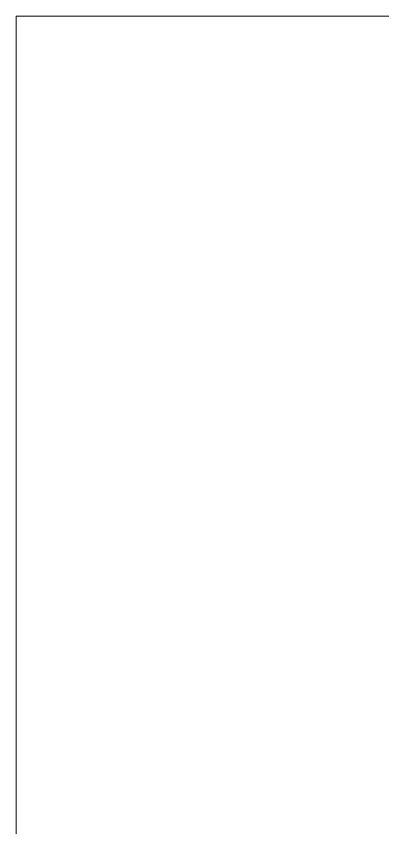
# Model space of a CAD drawing. Header units: millimetres. Extents: x -227 to 153, y -202 to 178.
# Drawn here: x 35.38 to 45.36, y 68.26 to 90.37 of the extents above; entities that cross this region are included whole.
import ezdxf

# ---------------------------------------------------------------- set-up
doc = ezdxf.new("R2010")
doc.units = ezdxf.units.MM
doc.layers.add('1', color=7, linetype='CONTINUOUS', true_color=0xffffff)

# ---------------------------------------------------------------- blocks, each defined once
blk = doc.blocks.new('BUSBAR_MODEL')
at = {"layer": '1', "color": 32, "linetype": 'CONTINUOUS', "lineweight": 5}
for p, q in [((0, 230), (0, 0)), ((38, 230), (0, 230)), ((0, 230, 9.5), (0, 0, 9.5)), ((0, 230, 9.5), (38, 230, 9.5)), ((0, 230), (0, 230, 9.5))]:
    blk.add_line(p, q, dxfattribs=at)

msp = doc.modelspace()

# ---------------------------------------------------------------- block references
at = {"layer": '1', "color": 163, "linetype": 'CONTINUOUS', "lineweight": -3}
msp.add_blockref('BUSBAR_MODEL', (35.377444, -139.630945, -80.506027), dxfattribs=at)

doc.saveas('drawing.dxf')
